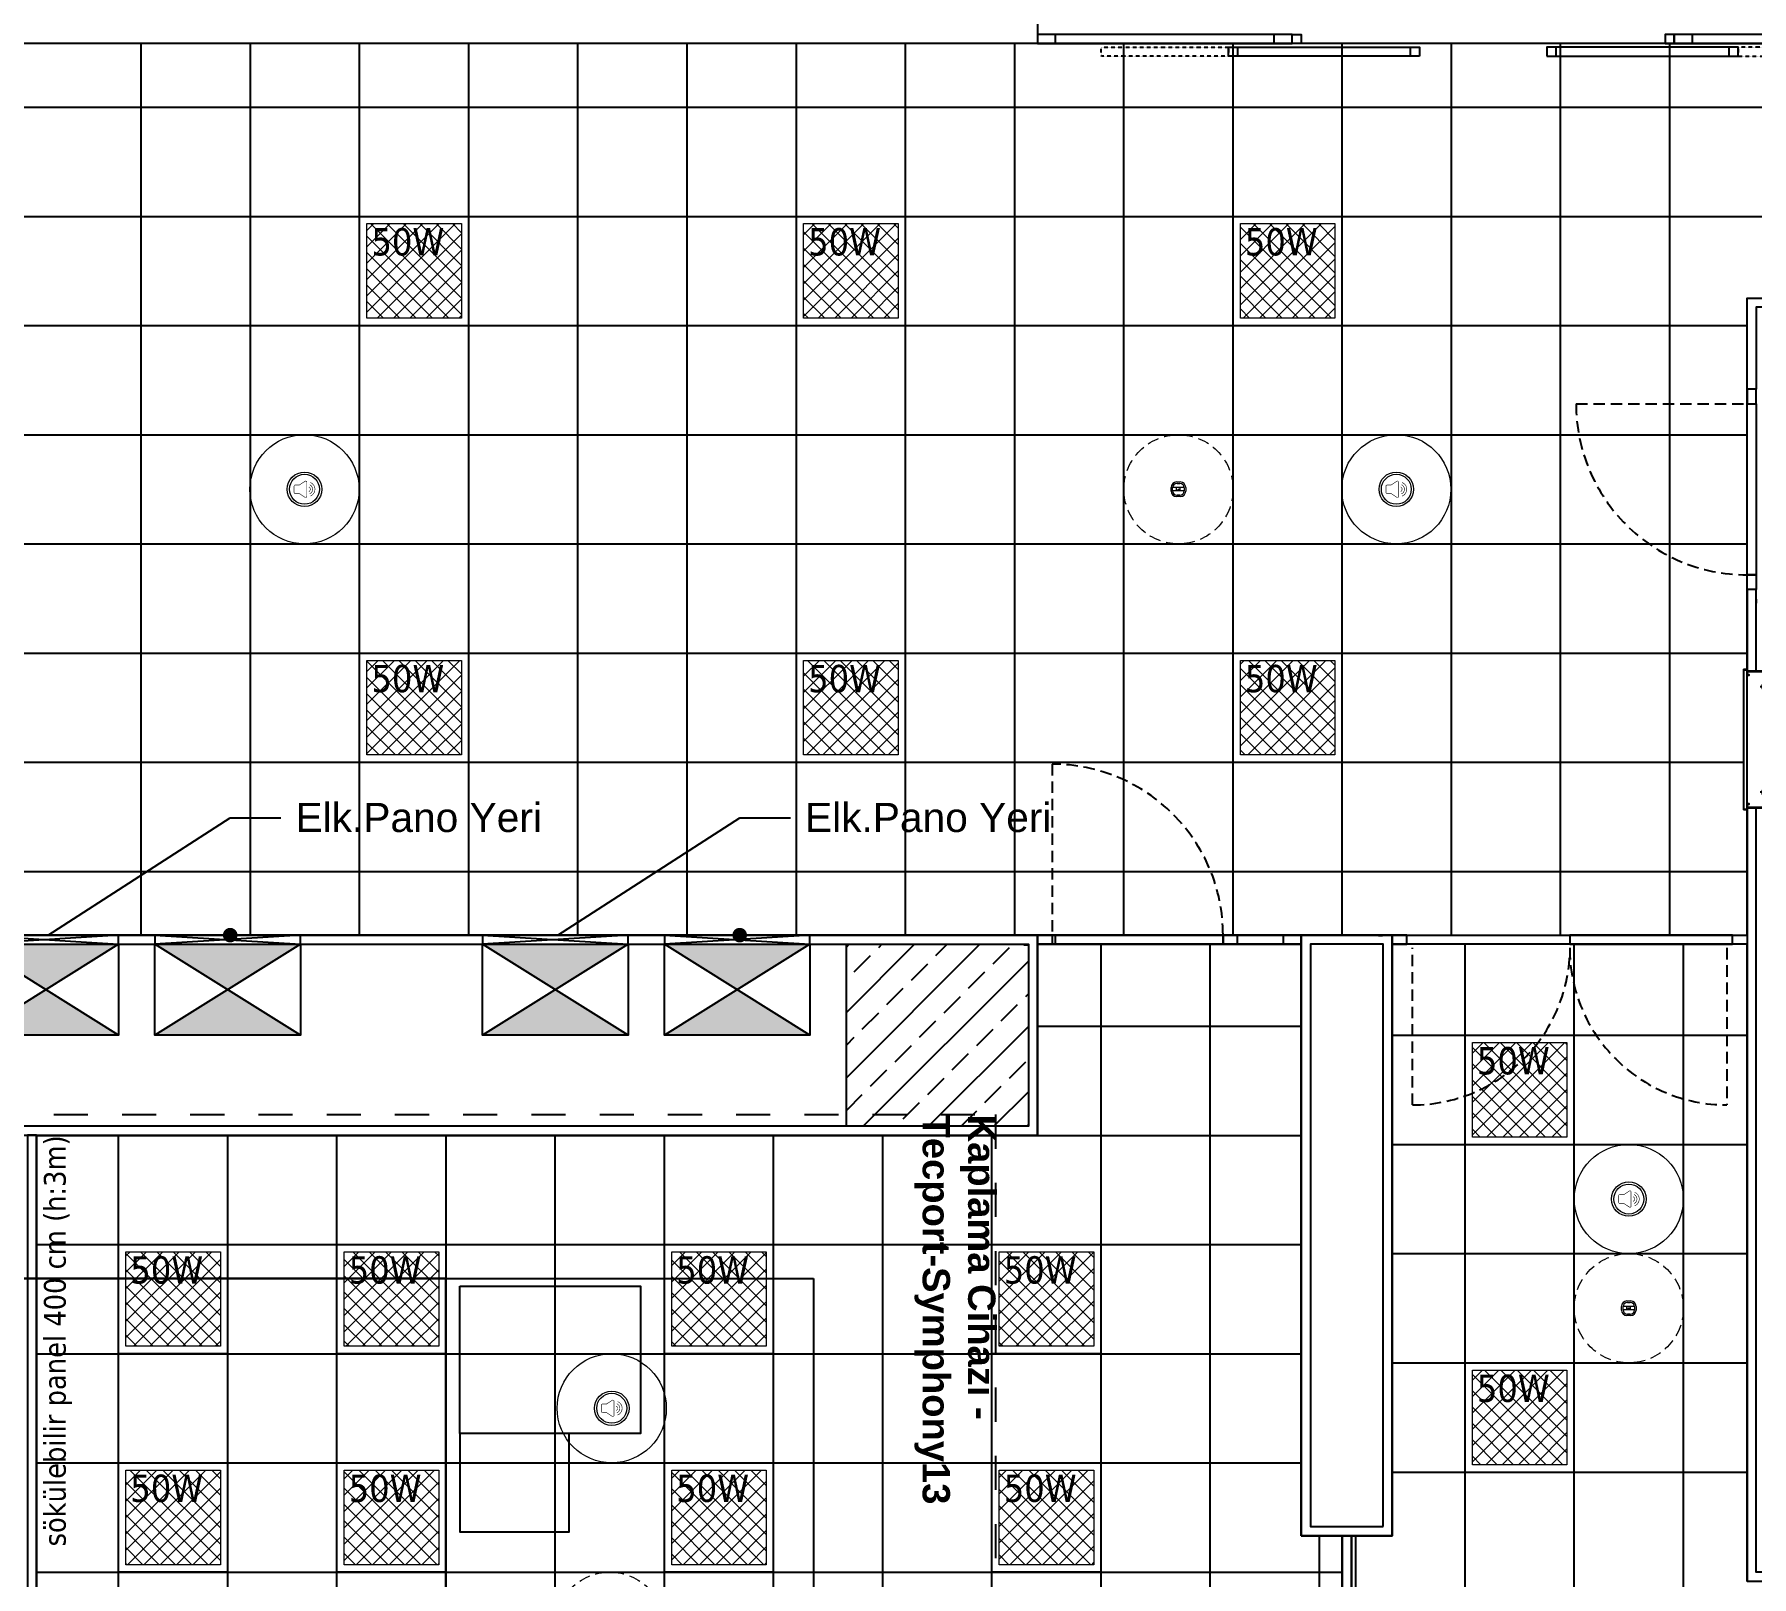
# Model space of a CAD drawing. Header units: centimetres. Extents: x 405564 to 502064, y 46284 to 60634.
# Drawn here: x 482103 to 483047, y 54185 to 55033 of the extents above; entities that cross this region are included whole.
import ezdxf
from ezdxf import colors
from ezdxf.entities.mleader import LeaderData, LeaderLine
from ezdxf.enums import TextEntityAlignment as Align
from ezdxf.math import Vec2, Vec3

# ---------------------------------------------------------------- set-up
doc = ezdxf.new("R2010")
doc.units = ezdxf.units.CM
for name, pattern in [('3+1_3b$0$DASHED', [0.25, 0.125, -0.125]), ('DOT', [0.25, 0, -0.25]), ('HIDDEN', [9.525, 6.35, -3.175])]:
    doc.linetypes.add(name, pattern=pattern)
doc.layers.get('0').update_dxf_attribs({"color": 8, "lineweight": 9})
for name, color, linetype in [('---___EB_draft03_cihazlar', 8, 'Continuous'), ('0-KRCN-ASMATAVAN-130426', 8, 'Continuous'), ('AS_DUV_TEMIZ ODA PANELI', 8, 'Continuous'), ('AS_KAPI_CAM', 8, 'Continuous'), ('AS_KAPI_POZ', 8, 'Continuous'), ('AS_TA_BETONARME', 5, 'Continuous'), ('AS_TA_TARAMA', 8, 'Continuous'), ('AS_TEFR_ELK PANO', 8, 'Continuous'), ('AS_TEFR_MEK_YANGIN DOLAP TIP1 STANDART', 8, 'Continuous'), ('AS_YAZI', 8, 'Continuous'), ('AS_YAZI_ELEKTRIK', 8, 'Continuous')]:
    doc.layers.add(name, color=color, linetype=linetype)
doc.layers.add('0-KRCN-AYDINLATMA-130426', color=8, linetype='Continuous', lineweight=9)
doc.layers.add('0-KRCN-MİMARİ-220526', color=8, linetype='Continuous', lineweight=9)
doc.styles.add('Kalin02', font='arialbd.ttf')
doc.styles.add('MtXpl_Tahoma', font='tahoma.ttf')
doc.styles.add('OLC-50', font='romans.shx', dxfattribs={"width": 0.5, "height": 0.15})
doc.styles.add('OLCU', font='romanstw.shx', dxfattribs={"width": 0.6})
doc.styles.get("Standard").update_dxf_attribs({"font": 'timesi.ttf'})
doc.styles.add('TAHOMA', font='tahoma.ttf')

# ---------------------------------------------------------------- blocks, each defined once
blk = doc.blocks.new('50W 60x60 cm  SIVA ALTI LED ARMATÜR')
at = {"layer": '0-KRCN-AYDINLATMA-130426'}
h = blk.add_hatch(dxfattribs=at)
h.set_pattern_fill('ANSI37', color=256, scale=0.2)
h.paths.add_polyline_path([(-2.6, 2.594), (2.6, 2.594), (2.6, -2.606), (-2.6, -2.606)])
for points in [[(-3, 2.994), (3, 2.994), (3, -3.007), (-3, -3.007)], [(-2.6, 2.594), (2.6, 2.594), (2.6, -2.606), (-2.6, -2.606)]]:
    blk.add_lwpolyline(points, close=True, dxfattribs=at)
at = {"layer": '0-KRCN-AYDINLATMA-130426', "insert": (-2.35, 2.344), "char_height": 1.5, "attachment_point": 1, "style": 'TAHOMA'}
blk.add_mtext_dynamic_manual_height_columns('{\\fTahoma|b0|i0|c162|p34;50W}', width=1.5, gutter_width=1.25, heights=[0], dxfattribs=at)
blk = doc.blocks.new('ABB 6131-21-24-500')
at = {"layer": '0-KRCN-AYDINLATMA-130426'}
for p, q in [((-4.01, -1), (-4.01, 1)), ((3.2, 0.99), (-3.19, 0.99)), ((-3.19, -0.84), (-3.19, 0.76)), ((-1.01, 4), (0.99, 4)), ((-1.01, -0.92), (-1.01, 0.99)), ((-0.8, 3.16), (0.8, 3.16)), ((0.97, -0.92), (0.97, 0.99)), ((3.2, 0.76), (3.2, -0.84)), ((3.99, 1), (3.99, -1)), ((3.2, -0.92), (-3.19, -0.92)), ((0.99, -4), (-1.01, -4)), ((0.8, -3.23), (-0.8, -3.23))]:
    blk.add_line(p, q, dxfattribs=at)
at = {"layer": '0-KRCN-AYDINLATMA-130426', "linetype": 'HIDDEN'}
blk.add_circle((0, 0), 30, dxfattribs=at)
at = {"layer": '0-KRCN-AYDINLATMA-130426'}
for centre, radius in [((-0.53, 0), 0.0887), ((0, 0), 0.16), ((0.52, 0), 0.0887)]:
    blk.add_circle(centre, radius, dxfattribs=at)
for centre, radius, start, end in [((-1.01, 1), 3, 90, 180), ((-0.8, 0.76), 2.4, 90, 180), ((0.8, 0.76), 2.4, 0, 90), ((0.99, 1), 3, 0, 90), ((-1.01, -1), 3, 180, 270), ((-0.8, -0.84), 2.4, 180, 270), ((0.8, -0.84), 2.4, 270, 0), ((0.99, -1), 3, 270, 0)]:
    blk.add_arc(centre, radius, start, end, dxfattribs=at)
blk = doc.blocks.new('ABB 6131-31-24-500')
at = {"layer": '0-KRCN-AYDINLATMA-130426'}
for p, q in [((-4.01, -0.97), (-4.01, 1.04)), ((3.23, 1.03), (-3.19, 1.03)), ((-3.19, -0.8), (-3.19, 0.8)), ((-1, 4.05), (1, 4.05)), ((-1, -0.89), (-1, 1.03)), ((-0.78, 3.21), (0.82, 3.21)), ((0.99, -0.89), (0.99, 1.03)), ((3.23, 0.8), (3.23, -0.8)), ((4.01, 1.04), (4.01, -0.97)), ((3.23, -0.89), (-3.19, -0.89)), ((1, -3.98), (-1, -3.98)), ((0.82, -3.21), (-0.78, -3.21))]:
    blk.add_line(p, q, dxfattribs=at)
at = {"layer": '0-KRCN-AYDINLATMA-130426', "linetype": 'HIDDEN'}
blk.add_circle((0.01, 0.03), 30, dxfattribs=at)
at = {"layer": '0-KRCN-AYDINLATMA-130426'}
for centre, radius in [((-0.52, 0.03), 0.089), ((0.01, 0.03), 0.16), ((0.53, 0.03), 0.089)]:
    blk.add_circle(centre, radius, dxfattribs=at)
for centre, radius, start, end in [((-1, 1.04), 3.01, 90, 180), ((-0.78, 0.8), 2.41, 90, 180), ((0.82, 0.8), 2.41, 0, 90), ((1, 1.04), 3.01, 0, 90), ((-1, -0.97), 3.01, 180, 270), ((-0.78, -0.8), 2.41, 180, 270), ((0.82, -0.8), 2.41, 270, 0), ((1, -0.97), 3.01, 270, 0)]:
    blk.add_arc(centre, radius, start, end, dxfattribs=at)
blk = doc.blocks.new('ASMA TAVA TİPİ HOPARLÖR')
at = {"layer": '0-KRCN-AYDINLATMA-130426', "const_width": 0.317}
blk.add_lwpolyline([(0.27, -4.41, 0.598176), (1.25, -3.88), (1.25, 3.88, 0.598176), (0.27, 4.41), (-2.7, 2.45, -0.147433), (-3.05, 2.34), (-5.09, 2.34, 0.414214), (-5.72, 1.71), (-5.72, -1.71, 0.414214), (-5.09, -2.34), (-3.05, -2.34, -0.147433), (-2.7, -2.45)], format="xyb", close=True, dxfattribs=at)
for points in [[(2.41, 1.29, -0.601398), (2.41, -1.29)], [(2.8, 2.51, -0.658812), (2.8, -2.51)], [(3.19, 3.72, -0.680488), (3.19, -3.72)]]:
    blk.add_lwpolyline(points, format="xyb", dxfattribs=at)
at = {"layer": '0-KRCN-AYDINLATMA-130426'}
blk.add_circle((0, 0), 30, dxfattribs=at)
at = {"layer": '0-KRCN-AYDINLATMA-130426', "ltscale": 0.1}
for radius in [9.5, 8.23]:
    blk.add_circle((0, 0), radius, dxfattribs=at)
blk = doc.blocks.new('G$C546873DE')
at = {"layer": '0-KRCN-AYDINLATMA-130426', "xscale": 10, "yscale": 10, "zscale": 10}
for p in [(11748.18, 7768.62), (11988.18, 7768.62), (12228.18, 7768.62), (11748.18, 7528.62), (11988.18, 7528.62), (12228.18, 7528.62), (12355.68, 7318.6), (11615.68, 7203.67), (11735.68, 7203.67), (11915.68, 7203.67), (12095.68, 7203.67), (12355.68, 7138.6), (11615.68, 7083.67), (11735.68, 7083.67), (11915.68, 7083.67), (12095.68, 7083.67)]:
    blk.add_blockref('50W 60x60 cm  SIVA ALTI LED ARMATÜR', p, dxfattribs=at)
at = {"layer": '0-KRCN-AYDINLATMA-130426'}
for name, p in [('ASMA TAVA TİPİ HOPARLÖR', (11687.9, 7648.55)), ('ABB 6131-31-24-500', (12168.17, 7648.51)), ('ASMA TAVA TİPİ HOPARLÖR', (12287.9, 7648.55)), ('ASMA TAVA TİPİ HOPARLÖR', (12415.68, 7258.55)), ('ABB 6131-21-24-500', (12415.68, 7198.55)), ('ASMA TAVA TİPİ HOPARLÖR', (11856.73, 7143.55)), ('ABB 6131-31-24-500', (11855.67, 7023.51))]:
    blk.add_blockref(name, p, dxfattribs=at)
blk = doc.blocks.new('OPK-temizoda-panel-00')
at = {"layer": 'AS_DUV_TEMIZ ODA PANELI'}
for points in [[(5645, -1645), (6955, -1645), (6955, -1755), (5645, -1755)], [(7490, -1880), (7490, -1900), (7350, -1900), (7350, -1945), (7345, -1945), (7345, -1895), (7485, -1895), (7485, -1880)], [(7145, -2880), (7145, -4600), (7550, -4600), (7550, -4680), (8010, -4680), (8010, -2595), (7350, -2595), (7350, -2055), (7345, -2055), (7345, -2600), (8005, -2600), (8005, -4675), (7555, -4675), (7555, -4595), (7150, -4595), (7150, -2875), (7100, -2875), (7100, -4720), (7105, -4720), (7105, -2880)], [(6955, -2245), (6055, -2245), (6055, -2250), (6950, -2250), (6950, -2350), (6055, -2350), (6055, -2355), (6955, -2355)], [(7100, -2575), (7150, -2575), (7150, -2245), (7100, -2245), (7100, -2250)], [(7145, -2570), (7145, -2250), (7105, -2250), (7105, -2570)], [(6405, -2355), (6400, -2355), (6400, -2755), (6405, -2755)], [(7122.5, -2875), (7127.5, -2875), (7127.5, -2575), (7122.5, -2575)]]:
    blk.add_lwpolyline(points, close=True, dxfattribs=at)
blk = doc.blocks.new('KaplamaCihazıTecport-Symphony13')
at = {"layer": '---___EB_draft03_cihazlar'}
for p, q in [((265224.81, -42179.93), (265224.81, -42002.93)), ((265229.81, -42179.93), (265229.81, -42002.93)), ((265281.68, -42582.93), (265281.68, -42422.93))]:
    blk.add_line(p, q, dxfattribs=at)
at = {"layer": '---___EB_draft03_cihazlar', "color": 1, "linetype": '3+1_3b$0$DASHED', "ltscale": 150}
blk.add_lwpolyline([(265698.68, -42807.93), (264918.68, -42807.93), (264918.68, -41877.93), (265698.68, -41877.93), (265698.68, -42807.93)], dxfattribs=at)
at = {"layer": '---___EB_draft03_cihazlar', "color": 1}
blk.add_lwpolyline([(265008.68, -41977.93), (265608.68, -41977.93), (265608.68, -42557.93), (265008.68, -42557.93), (265008.68, -41977.93)], dxfattribs=at)
at = {"layer": '---___EB_draft03_cihazlar'}
for points in [[(265543.68, -41985.93), (265483.68, -41985.93), (265483.68, -42045.93), (265543.68, -42045.93)], [(265608.68, -41985.93), (265548.68, -41985.93), (265548.68, -42045.93), (265608.68, -42045.93)], [(265012.93, -42172.33), (265012.93, -42072.93), (265093.92, -42072.93), (265093.92, -42172.33)], [(265431.68, -42172.33), (265431.68, -42072.93), (265350.69, -42072.93), (265350.69, -42172.33)], [(265093.92, -42172.33), (265147.92, -42172.33), (265147.92, -42112.2), (265093.92, -42112.2)], [(265350.69, -42172.33), (265296.69, -42172.33), (265296.69, -42112.2), (265350.69, -42112.2)], [(265441.68, -42422.93), (265538.68, -42422.93), (265538.68, -42172.93), (265441.68, -42172.93)], [(265441.68, -42422.93), (265441.68, -42179.93), (265008.68, -42179.93), (265008.68, -42422.93)]]:
    blk.add_lwpolyline(points, close=True, dxfattribs=at)
for points in [[(265441.68, -42172.93), (265441.68, -42102.93)], [(265538.68, -42196.25), (265608.68, -42196.25)], [(265538.68, -42336.25), (265608.68, -42336.25)]]:
    blk.add_lwpolyline(points, dxfattribs=at)
at = {"layer": '---___EB_draft03_cihazlar', "color": 1, "const_width": 5}
blk.add_lwpolyline([(265608.68, -42557.93), (265008.68, -42557.93)], dxfattribs=at)
at = {"layer": '---___EB_draft03_cihazlar'}
for centre, radius, start, end in [((265441.68, -42172.93), 70, 0, 90), ((265538.68, -42196.25), 70, 270, 0), ((265538.68, -42336.25), 70, 0, 90), ((265304.75, -42502.93), 83.26, 106.08364, 253.91636), ((265361.68, -42399.86), 83.26, 196.08364, 343.91636)]:
    blk.add_arc(centre, radius, start, end, dxfattribs=at)
at = {"layer": '---___EB_draft03_cihazlar', "insert": (264918.68, -41877.93), "char_height": 15, "attachment_point": 1, "style": 'Kalin02'}
blk.add_mtext_dynamic_manual_height_columns('Kaplama Cihazı - \\PTecport-Symphony13', width=975.7446, gutter_width=750, heights=[152.43], dxfattribs=at)
blk = doc.blocks.new('A.4_cihazlar')
at = {"layer": '---___EB_draft03_cihazlar', "rotation": 270}
blk.add_blockref('KaplamaCihazıTecport-Symphony13', (41909.85, 264875.08), dxfattribs=at)
blk = doc.blocks.new('AT')
at = {"true_color": 0x848484, "transparency": 33554559}
h = blk.add_hatch(color=252, dxfattribs=at)
h.paths.add_polyline_path([(39.74, 0.09), (-0.26, 25.09), (-40.26, 0.09)])
h.paths.add_polyline_path([(-40.26, 50.09), (-0.26, 25.09), (39.74, 50.09)])
for p, q in [((-40.26, 55.09), (39.74, 50.09)), ((39.74, 55.09), (-40.26, 50.09)), ((39.74, 50.09), (-40.26, 0.09)), ((39.74, 0.09), (-40.26, 50.09))]:
    blk.add_line(p, q)
blk.add_lwpolyline([(-40.26, 50.09), (39.74, 50.09), (39.74, 55.09), (-40.26, 55.09)], close=True)
blk.add_lwpolyline([(39.74, 50.09), (39.74, 0.09), (-40.26, 0.09), (-40.26, 50.09), (39.74, 50.09)])
blk = doc.blocks.new('_Dot')
at = {"color": 0, "linetype": 'ByBlock', "lineweight": -2}
blk.add_line((-0.5, 0), (-1, 0), dxfattribs=at)
at = {"color": 0, "linetype": 'ByBlock', "const_width": 0.5}
blk.add_lwpolyline([(-0.25, 0, 1), (0.25, 0, 1)], format="xyb", close=True, dxfattribs=at)
blk = doc.blocks.new('YANGIN DOLAP TIP1 75X100X20 PLAN')
blk.add_wipeout([(0, -22), (38.28, -22), (38.36, -21.98), (38.44, -21.94), (38.48, -21.86), (38.5, -21.78), (38.5, -20.22), (38.48, -20.14), (38.44, -20.06), (38.36, -20.02), (38.28, -20), (37.5, -20), (37.5, 0), (0, 0), (-37.5, 0), (-37.5, -20), (-38.28, -20), (-38.36, -20.02), (-38.44, -20.06), (-38.48, -20.14), (-38.5, -20.22), (-38.5, -21.78), (-38.48, -21.86), (-38.44, -21.94), (-38.36, -21.98), (-38.28, -22)])
for p, q in [((-24.75, -8.5), (-33.25, -8.5)), ((-29, -4.25), (-29, -12.75)), ((24.75, -8.5), (33.25, -8.5)), ((29, -4.25), (29, -12.75)), ((37.5, -20), (-37.5, -20))]:
    blk.add_line(p, q)
blk.add_lwpolyline([(37.5, 0), (-37.5, 0), (-37.5, -20), (-35.38, -20), (-35.38, -18.8), (-35.5, -18.8), (-35.5, -19.88), (-37.38, -19.88), (-37.38, -0.12), (37.38, -0.12), (37.38, -19.88), (35.5, -19.88), (35.5, -18.8), (35.38, -18.8), (35.38, -20), (37.5, -20)], close=True)
blk.add_lwpolyline([(-37.5, -20), (-38.28, -20, 0.414214), (-38.5, -20.22), (-38.5, -21.78, 0.414214), (-38.28, -22), (38.28, -22, 0.414214), (38.5, -21.78), (38.5, -20.22, 0.414214), (38.28, -20), (37.5, -20), (37.5, -20.12), (38.28, -20.12, -0.414214), (38.38, -20.22), (38.38, -21.78, -0.414214), (38.28, -21.88), (-38.28, -21.88, -0.414214), (-38.38, -21.78), (-38.38, -20.22, -0.414214), (-38.28, -20.12), (-37.5, -20.12)], format="xyb", close=True)
for centre, radius in [((-29, -8.5), 3.15), ((-29, -8.5), 1.85), ((29, -8.5), 3.15), ((29, -8.5), 1.85)]:
    blk.add_circle(centre, radius)
blk = doc.blocks.new('*U606')
at = {"color": 0}
for p, q in [((130, 0), (10, 0)), ((480, 0), (360, 0)), ((10, -5), (130, -5)), ((360, -5), (480, -5))]:
    blk.add_line(p, q, dxfattribs=at)
for points in [[(0, 0), (0, -5), (10, -5), (10, 0)], [(130, 0), (130, -5), (140, -5), (140, 0)], [(350, 0), (350, -5), (360, -5), (360, 0)], [(480, 0), (480, -5), (490, -5), (490, 0)]]:
    blk.add_lwpolyline(points, close=True, dxfattribs=at)
at = {"style": 'OLCU', "width": 0.45, "flags": 1}
for tag, p in [('C-ICI-CNO', (15, -80)), ('C-DIVISYON1', (15, -105)), ('C-BOSLUK', (15, -130)), ('C-DIVISYON2', (15, -155))]:
    blk.add_attdef(tag, text='', height=20, dxfattribs=at).set_placement(p, align=Align.MIDDLE_LEFT)
at = {"color": 0, "style": 'OLCU', "width": 0.5, "flags": 1}
for tag, p in [('C-REZ1', (15, -215)), ('C-REZ2', (15, -240))]:
    blk.add_attdef(tag, text='', height=17.5, dxfattribs=at).set_placement(p, align=Align.MIDDLE_LEFT)
at = {"layer": 'AS_KAPI_POZ', "style": 'OLC-50', "width": 0.5}
blk.add_attdef('C-NO', text='', height=8, rotation=90, dxfattribs=at).set_placement((10, 5), align=Align.TOP_LEFT)
at = {"layer": 'AS_KAPI_POZ', "style": 'OLCU', "width": 0.45}
for tag, p in [('POZ+GEN-C', (50, 15)), ('YUK-C', (50, -20))]:
    blk.add_attdef(tag, text='', height=20, dxfattribs=at).set_placement(p, align=Align.MIDDLE_CENTER)
blk = doc.blocks.new('*U626')
for p, q in [((-30, -17), (65, -17)), ((240, -17), (145, -17)), ((65, -22), (-30, -22)), ((145, -22), (240, -22))]:
    blk.add_line(p, q)
at = {"linetype": 'DOT'}
for points in [[(-35, -22), (-105, -22), (-105, -17), (-35, -17)], [(245, -22), (315, -22), (315, -17), (245, -17)]]:
    blk.add_lwpolyline(points, close=True, dxfattribs=at)
for points in [[(-30, -22), (-35, -22), (-35, -17), (-30, -17)], [(5, -15), (0, -15), (0, -10), (5, -10)], [(70, -22), (65, -22), (65, -17), (70, -17)], [(140, -22), (145, -22), (145, -17), (140, -17)], [(205, -15), (210, -15), (210, -10), (205, -10)], [(240, -22), (245, -22), (245, -17), (240, -17)]]:
    blk.add_lwpolyline(points, close=True)
at = {"color": 3, "style": 'OLCU', "width": 0.5, "flags": 1}
for tag, p in [('K-DIVISYON', (-80, -85)), ('K-PBAR', (105, -85)), ('K-KAPITIP', (-80, -335))]:
    blk.add_attdef(tag, p, '', height=17.5, dxfattribs=at)
at = {"color": 5, "true_color": 0x0505ff, "style": 'OLCU', "width": 0.5, "flags": 1}
for tag, p in [('K-NEREDEN-NO', (-80, -110)), ('K-NEREYE-NO', (-80, -185)), ('K-DUVARTIP', (-80, -285)), ('K-ACILISYON', (-80, -310))]:
    blk.add_attdef(tag, p, '', height=17.5, dxfattribs=at)
at = {"color": 1, "true_color": 0xfa0000, "style": 'OLCU', "width": 0.5, "flags": 1}
for tag, p in [('K-IZLENEBILIRLIK', (105, -110)), ('K-TEKMELIK', (105, -135)), ('K-KONTROLTIPNEREDEN', (-80, -160)), ('K-BAND', (105, -160)), ('K-MENFEZ', (105, -210)), ('K-KONTROLTIPNEREYE', (-80, -235)), ('K-PENCERE', (105, -235)), ('K-KILITTIP', (-80, -260)), ('K-NOT-AS-MIMARI1', (105, -285)), ('K-NOT-ELEKTRIK', (105, -335)), ('K-NOT-YANGIN', (105, -360)), ('K-ACMAKAPAMASISTEMI', (-80, -385)), ('K-NOT-ISLETME', (105, -385)), ('K-YANGIN', (-80, -435))]:
    blk.add_attdef(tag, p, '', height=17.5, dxfattribs=at)
at = {"color": 220, "true_color": 0xf113d4, "style": 'OLCU', "width": 0.5, "flags": 1}
for tag, p in [('K-NEREDEN-AD', (-80, -135)), ('K-NEREYE-AD', (-80, -210))]:
    blk.add_attdef(tag, p, '', height=17.5, dxfattribs=at)
at = {"color": 0, "style": 'OLCU', "width": 0.5, "flags": 1}
for tag, p in [('K-TAMACILIRLIK', (105, -185)), ('K-NOT-AS-MIMARI2', (105, -310)), ('K-KASATIP', (-80, -360)), ('K-KURSUN', (-80, -410))]:
    blk.add_attdef(tag, p, '', height=17.5, dxfattribs=at)
at = {"color": 252, "style": 'OLCU', "width": 0.5, "flags": 1}
for tag, p in [('K-REZ1', (105, -435)), ('K-REZ2', (105, -460)), ('K-REZ3', (105, -485)), ('K-REZ4', (105, -510)), ('K-REZ5', (105, -535))]:
    blk.add_attdef(tag, p, '', height=17.5, dxfattribs=at)
at = {"layer": 'AS_KAPI_POZ', "style": 'OLCU', "width": 0.45}
for tag, p in [('YUK', (105, 23)), ('POZ+GEN', (105, -17))]:
    blk.add_attdef(tag, text='', height=20, dxfattribs=at).set_placement(p, align=Align.MIDDLE_CENTER)
at = {"layer": 'AS_KAPI_POZ', "color": 251, "style": 'OLCU', "width": 0.45, "flags": 1}
blk.add_attdef('K-DUVAR(CM)', text='', height=6, dxfattribs=at).set_placement((-5, -7.5), align=Align.MIDDLE_RIGHT)
at = {"layer": 'AS_KAPI_POZ', "style": 'OLCU', "width": 0.5}
blk.add_attdef('K-NO', text='', height=8, rotation=90, dxfattribs=at).set_placement((0, -26), align=Align.TOP_LEFT)
blk = doc.blocks.new('*U638')
at = {"color": 0, "linetype": 'HIDDEN', "lineweight": -2}
for p, q in [((11.14, -98.32), (11.14, -11.96)), ((183.86, -11.96), (183.86, -98.32))]:
    blk.add_line(p, q, dxfattribs=at)
at = {"color": 0, "lineweight": -2}
for points in [[(0, -10), (8, -10), (8, -5), (0, -5), (0, -10)], [(8, -10), (8, -5), (97.5, -5), (97.5, -10)], [(187, -10), (187, -5), (97.5, -5), (97.5, -10)], [(195, -10), (187, -10), (187, -5), (195, -5), (195, -10)]]:
    blk.add_lwpolyline(points, close=True, dxfattribs=at)
at = {"color": 0, "linetype": 'HIDDEN', "lineweight": -2}
for centre, radius, start, end in [((11.07, -11.78), 86.54, 270.04859, 357.11088), ((183.86, -11.96), 86.36, 180, 270)]:
    blk.add_arc(centre, radius, start, end, dxfattribs=at)
at = {"color": 3, "style": 'OLCU', "width": 0.5, "flags": 1}
for tag, p in [('K-DIVISYON', (-80, -85)), ('K-PBAR', (105, -85)), ('K-KAPITIP', (-80, -335))]:
    blk.add_attdef(tag, p, '', height=17.5, dxfattribs=at)
at = {"color": 5, "true_color": 0x0505ff, "style": 'OLCU', "width": 0.5, "flags": 1}
for tag, p in [('K-NEREDEN-NO', (-80, -110)), ('K-NEREYE-NO', (-80, -185)), ('K-DUVARTIP', (-80, -285)), ('K-ACILISYON', (-80, -310))]:
    blk.add_attdef(tag, p, '', height=17.5, dxfattribs=at)
at = {"color": 1, "true_color": 0xfa0000, "style": 'OLCU', "width": 0.5, "flags": 1}
for tag, p in [('K-IZLENEBILIRLIK', (105, -110)), ('K-TEKMELIK', (105, -135)), ('K-KONTROLTIPNEREDEN', (-80, -160)), ('K-BAND', (105, -160)), ('K-MENFEZ', (105, -210)), ('K-KONTROLTIPNEREYE', (-80, -235)), ('K-PENCERE', (105, -235)), ('K-KILITTIP', (-80, -260)), ('K-NOT-AS-MIMARI2', (105, -285)), ('K-NOT-ELEKTRIK', (105, -335)), ('K-NOT-YANGIN', (105, -360)), ('K-ACMAKAPAMASISTEMI', (-80, -385)), ('K-NOT-ISLETME', (105, -385)), ('K-YANGIN', (-80, -435))]:
    blk.add_attdef(tag, p, '', height=17.5, dxfattribs=at)
at = {"color": 220, "true_color": 0xf113d4, "style": 'OLCU', "width": 0.5, "flags": 1}
for tag, p in [('K-NEREDEN-AD', (-80, -135)), ('K-NEREYE-AD', (-80, -210))]:
    blk.add_attdef(tag, p, '', height=17.5, dxfattribs=at)
at = {"color": 0, "style": 'OLCU', "width": 0.5, "flags": 1}
for tag, p in [('K-TAMACILIRLIK', (105, -185)), ('K-NOT-AS-MIMARI1', (105, -310)), ('K-KASATIP', (-80, -360)), ('K-KURSUN', (-80, -410))]:
    blk.add_attdef(tag, p, '', height=17.5, dxfattribs=at)
at = {"color": 252, "style": 'OLCU', "width": 0.5, "flags": 1}
for tag, p in [('K-REZ1', (105, -435)), ('K-REZ2', (105, -460)), ('K-REZ3', (105, -485)), ('K-REZ4', (105, -510)), ('K-REZ5', (105, -535))]:
    blk.add_attdef(tag, p, '', height=17.5, dxfattribs=at)
at = {"layer": 'AS_KAPI_POZ', "style": 'OLCU', "width": 0.45}
for tag, p in [('YUK', (156.5, 31.5)), ('POZ+GEN', (156.5, -8.5))]:
    blk.add_attdef(tag, text='', height=20, dxfattribs=at).set_placement(p, align=Align.MIDDLE_CENTER)
at = {"layer": 'AS_KAPI_POZ', "style": 'OLCU', "width": 0.5}
blk.add_attdef('K-NO', text='', height=8, rotation=90, dxfattribs=at).set_placement((11, -15), align=Align.TOP_LEFT)
at = {"layer": 'AS_KAPI_POZ', "color": 251, "style": 'OLCU', "width": 0.45}
blk.add_attdef('K-DUVAR(CM)', text='', height=6, dxfattribs=at).set_placement((-5, -5), align=Align.MIDDLE_RIGHT)
blk = doc.blocks.new('*U664')
at = {"color": 0, "linetype": 'HIDDEN', "lineweight": -2}
blk.add_line((8, 94), (8, 0), dxfattribs=at)
at = {"color": 0, "lineweight": -2}
for points in [[(0, 0), (8, 0), (8, -5), (0, -5), (0, 0)], [(8, 0), (8, -5), (102, -5), (102, 0)], [(110, 0), (102, 0), (102, -5), (110, -5), (110, 0)]]:
    blk.add_lwpolyline(points, close=True, dxfattribs=at)
at = {"color": 0, "linetype": 'HIDDEN', "lineweight": -2}
blk.add_arc((8, 0), 94, 360, 90, dxfattribs=at)
at = {"color": 3, "style": 'OLCU', "width": 0.5, "flags": 1}
for tag, p in [('K-DIVISYON', (-80, -85)), ('K-PBAR', (105, -85)), ('K-KAPITIP', (-80, -335))]:
    blk.add_attdef(tag, p, '', height=17.5, dxfattribs=at)
at = {"color": 5, "true_color": 0x0505ff, "style": 'OLCU', "width": 0.5, "flags": 1}
for tag, p in [('K-NEREDEN-NO', (-80, -110)), ('K-NEREYE-NO', (-80, -185)), ('K-DUVARTIP', (-80, -285)), ('K-ACILISYON', (-80, -310))]:
    blk.add_attdef(tag, p, '', height=17.5, dxfattribs=at)
at = {"color": 1, "true_color": 0xfa0000, "style": 'OLCU', "width": 0.5, "flags": 1}
for tag, p in [('K-IZLENEBILIRLIK', (105, -110)), ('K-TEKMELIK', (105, -135)), ('K-KONTROLTIPNEREDEN', (-80, -160)), ('K-BAND', (105, -160)), ('K-MENFEZ', (105, -210)), ('K-KONTROLTIPNEREYE', (-80, -235)), ('K-PENCERE', (105, -235)), ('K-KILITTIP', (-80, -260)), ('K-NOT-AS-MIMARI1', (105, -285)), ('K-NOT-ELEKTRIK', (105, -335)), ('K-NOT-YANGIN', (105, -360)), ('K-ACMAKAPAMASISTEMI', (-80, -385)), ('K-NOT-ISLETME', (105, -385)), ('K-YANGIN', (-80, -435))]:
    blk.add_attdef(tag, p, '', height=17.5, dxfattribs=at)
at = {"color": 220, "true_color": 0xf113d4, "style": 'OLCU', "width": 0.5, "flags": 1}
for tag, p in [('K-NEREDEN-AD', (-80, -135)), ('K-NEREYE-AD', (-80, -210))]:
    blk.add_attdef(tag, p, '', height=17.5, dxfattribs=at)
at = {"color": 0, "style": 'OLCU', "width": 0.5, "flags": 1}
for tag, p in [('K-TAMACILIRLIK', (105, -185)), ('K-NOT-AS-MIMARI2', (105, -310)), ('K-KASATIP', (-80, -360)), ('K-KURSUN', (-80, -410))]:
    blk.add_attdef(tag, p, '', height=17.5, dxfattribs=at)
at = {"color": 252, "style": 'OLCU', "width": 0.5, "flags": 1}
for tag, p in [('K-REZ1', (105, -435)), ('K-REZ2', (105, -460)), ('K-REZ3', (105, -485)), ('K-REZ4', (105, -510)), ('K-REZ5', (105, -535))]:
    blk.add_attdef(tag, p, '', height=17.5, dxfattribs=at)
at = {"layer": 'AS_KAPI_POZ', "style": 'OLCU', "width": 0.45}
for tag, p in [('POZ+GEN', (50, 81.08)), ('YUK', (50, 41.08))]:
    blk.add_attdef(tag, text='', height=20, dxfattribs=at).set_placement(p, align=Align.MIDDLE_CENTER)
at = {"layer": 'AS_KAPI_POZ', "style": 'OLCU', "width": 0.5}
blk.add_attdef('K-NO', text='', height=8, rotation=90, dxfattribs=at).set_placement((11, 67.58), align=Align.TOP_LEFT)
at = {"layer": 'AS_KAPI_POZ', "color": 251, "style": 'OLCU', "width": 0.45}
blk.add_attdef('K-DUVAR(CM)', text='', height=6, dxfattribs=at).set_placement((-5, -5), align=Align.MIDDLE_RIGHT)
blk = doc.blocks.new('*U666')
at = {"color": 0, "linetype": 'HIDDEN', "lineweight": -2}
blk.add_line((102, 94), (102, 0), dxfattribs=at)
at = {"color": 0, "lineweight": -2}
for points in [[(0, 0), (8, 0), (8, -5), (0, -5), (0, 0)], [(102, 0), (102, -5), (8, -5), (8, 0)], [(110, 0), (102, 0), (102, -5), (110, -5), (110, 0)]]:
    blk.add_lwpolyline(points, close=True, dxfattribs=at)
at = {"color": 0, "linetype": 'HIDDEN', "lineweight": -2}
blk.add_arc((102, 0), 94, 90, 180, dxfattribs=at)
at = {"color": 3, "style": 'OLCU', "width": 0.5, "flags": 1}
for tag, p in [('K-DIVISYON', (-80, -85)), ('K-PBAR', (105, -85)), ('K-KAPITIP', (-80, -335))]:
    blk.add_attdef(tag, p, '', height=17.5, dxfattribs=at)
at = {"color": 5, "true_color": 0x0505ff, "style": 'OLCU', "width": 0.5, "flags": 1}
for tag, p in [('K-NEREDEN-NO', (-80, -110)), ('K-NEREYE-NO', (-80, -185)), ('K-DUVARTIP', (-80, -285)), ('K-ACILISYON', (-80, -310))]:
    blk.add_attdef(tag, p, '', height=17.5, dxfattribs=at)
at = {"color": 1, "true_color": 0xfa0000, "style": 'OLCU', "width": 0.5, "flags": 1}
for tag, p in [('K-IZLENEBILIRLIK', (105, -110)), ('K-TEKMELIK', (105, -135)), ('K-KONTROLTIPNEREDEN', (-80, -160)), ('K-BAND', (105, -160)), ('K-MENFEZ', (105, -210)), ('K-KONTROLTIPNEREYE', (-80, -235)), ('K-PENCERE', (105, -235)), ('K-KILITTIP', (-80, -260)), ('K-NOT-AS-MIMARI1', (105, -285)), ('K-NOT-ELEKTRIK', (105, -335)), ('K-NOT-YANGIN', (105, -360)), ('K-ACMAKAPAMASISTEMI', (-80, -385)), ('K-NOT-ISLETME', (105, -385)), ('K-YANGIN', (-80, -435))]:
    blk.add_attdef(tag, p, '', height=17.5, dxfattribs=at)
at = {"color": 220, "true_color": 0xf113d4, "style": 'OLCU', "width": 0.5, "flags": 1}
for tag, p in [('K-NEREDEN-AD', (-80, -135)), ('K-NEREYE-AD', (-80, -210))]:
    blk.add_attdef(tag, p, '', height=17.5, dxfattribs=at)
at = {"color": 0, "style": 'OLCU', "width": 0.5, "flags": 1}
for tag, p in [('K-TAMACILIRLIK', (105, -185)), ('K-NOT-AS-MIMARI2', (105, -310)), ('K-KASATIP', (-80, -360)), ('K-KURSUN', (-80, -410))]:
    blk.add_attdef(tag, p, '', height=17.5, dxfattribs=at)
at = {"color": 252, "style": 'OLCU', "width": 0.5, "flags": 1}
for tag, p in [('K-REZ1', (105, -435)), ('K-REZ2', (105, -460)), ('K-REZ3', (105, -485)), ('K-REZ4', (105, -510)), ('K-REZ5', (105, -535))]:
    blk.add_attdef(tag, p, '', height=17.5, dxfattribs=at)
at = {"layer": 'AS_KAPI_POZ', "style": 'OLCU', "width": 0.45}
for tag, p in [('POZ+GEN', (60, 18.5)), ('YUK', (60, -21.5))]:
    blk.add_attdef(tag, text='', height=20, dxfattribs=at).set_placement(p, align=Align.MIDDLE_CENTER)
at = {"layer": 'AS_KAPI_POZ', "style": 'OLCU', "width": 0.5}
blk.add_attdef('K-NO', text='', height=8, rotation=90, dxfattribs=at).set_placement((83, 5), align=Align.TOP_LEFT)
at = {"layer": 'AS_KAPI_POZ', "color": 251, "style": 'OLCU', "width": 0.45}
blk.add_attdef('K-DUVAR(CM)', text='', height=6, dxfattribs=at).set_placement((-5, -5), align=Align.MIDDLE_RIGHT)
blk = doc.blocks.new('*U676')
at = {"color": 0}
for p, q in [((135, 0), (10, 0)), ((10, -5), (135, -5))]:
    blk.add_line(p, q, dxfattribs=at)
for points in [[(0, 0), (0, -5), (10, -5), (10, 0)], [(135, 0), (135, -5), (145, -5), (145, 0)]]:
    blk.add_lwpolyline(points, close=True, dxfattribs=at)
at = {"style": 'OLCU', "width": 0.45, "flags": 1}
for tag, p in [('C-ICI-CNO', (100, -80)), ('C-DIVISYON1', (100, -105)), ('C-BOSLUK', (100, -130)), ('C-DIVISYON2', (100, -155))]:
    blk.add_attdef(tag, text='', height=20, dxfattribs=at).set_placement(p, align=Align.MIDDLE_CENTER)
at = {"color": 0, "style": 'OLCU', "width": 0.5, "flags": 1}
for tag, p in [('C-REZ1', (100, -205)), ('C-REZ2', (100, -230))]:
    blk.add_attdef(tag, text='', height=17.5, dxfattribs=at).set_placement(p, align=Align.MIDDLE_CENTER)
at = {"layer": 'AS_KAPI_POZ', "style": 'OLC-50', "width": 0.5}
blk.add_attdef('C-NO', text='', height=8, rotation=90, dxfattribs=at).set_placement((10, 5), align=Align.TOP_LEFT)
at = {"layer": 'AS_KAPI_POZ', "style": 'OLCU', "width": 0.45}
for tag, p in [('POZ+GEN-C', (72.5, 15)), ('YUK-C', (72.5, -20))]:
    blk.add_attdef(tag, text='', height=20, dxfattribs=at).set_placement(p, align=Align.MIDDLE_CENTER)
blk = doc.blocks.new('ELK PANO YERLESIMI TEMIZ ODA')
at = {"layer": 'AS_TEFR_ELK PANO'}
for p in [(6460.26, -50.09), (6560.26, -50.09), (6740.26, -50.09), (6840.26, -50.09)]:
    blk.add_blockref('AT', p, dxfattribs=at)
at = {"layer": 'AS_YAZI_ELEKTRIK'}
ml = blk.add_multileader_mtext('Standard', dxfattribs=at)
ml.set_content('{\\fArial|b0|i0|c162|p34;Elk.Pano Yeri}', color=256)
ml.set_leader_properties()
ml.set_arrow_properties(name='DOT')
ml.build(insert=Vec2(0, 0))
ml.multileader.update_dxf_attribs({"arrow_head_size": 8, "scale": 4})
ctx = ml.context
ctx.base_point, ctx.scale, ctx.char_height, ctx.arrow_head_size, ctx.landing_gap_size, ctx.plane_origin = Vec3(6589.28, 69.54), 4, 16, 8, 8, Vec3(6423.9, 725.2)
notes = []
notes.append((ctx, [(0, (1, 1, 0), (6561.38, 69.54), (1, 0), 27.9, [(1, [(6561.38, 5), (6461.38, 5)], 0, [])])]))
ctx.mtext.insert, ctx.mtext.width, ctx.mtext.flow_direction = Vec3(6597.28, 77.67), 143.0802, 5
ml = blk.add_multileader_mtext('Standard', dxfattribs=at)
ml.set_content('{\\fArial|b0|i0|c162|p34;Elk.Pano Yeri}', color=256)
ml.set_leader_properties()
ml.set_arrow_properties(name='DOT')
ml.build(insert=Vec2(0, 0))
ml.multileader.update_dxf_attribs({"arrow_head_size": 8, "scale": 4})
ctx = ml.context
ctx.base_point, ctx.scale, ctx.char_height, ctx.arrow_head_size, ctx.landing_gap_size, ctx.plane_origin = Vec3(6869.28, 69.54), 4, 16, 8, 8, Vec3(6703.9, 725.2)
notes.append((ctx, [(0, (1, 1, 0), (6841.38, 69.54), (1, 0), 27.9, [(1, [(6841.38, 5), (6741.38, 5)], 0, [])])]))
ctx.mtext.insert, ctx.mtext.width, ctx.mtext.flow_direction = Vec3(6877.28, 77.67), 143.0802, 5
for ctx, leaders in notes:
    for number, flags, end, landing, length, lines in leaders:
        leader = LeaderData()
        leader.index, (leader.has_last_leader_line, leader.has_dogleg_vector, leader.attachment_direction) = number, flags
        leader.last_leader_point, leader.dogleg_vector, leader.dogleg_length = Vec3(end), Vec3(landing), length
        for number, points, colour, breaks in lines:
            line = LeaderLine()
            line.index, line.vertices, line.color, line.breaks = number, Vec3.list(points), colors.encode_raw_color(colour), breaks
            leader.lines.append(line)
        ctx.leaders.append(leader)
blk = doc.blocks.new('A$C6A10306C')
at = {"layer": 'AS_TA_TARAMA'}
h = blk.add_hatch(dxfattribs=at)
h.set_pattern_fill('ANSI33', color=256, scale=4, angle=180)
h.set_pattern_definition([(225, (17560.68, -7819.299), (17.96051, -17.96051), []), (225, (17542.72, -7819.299), (17.96051, -17.96051), [12.7, -6.35])])
h.paths.add_polyline_path([(11985.68, -6101.45), (12085.68, -6101.45), (12085.68, -6201.45), (11985.68, -6201.45)])
at = {"layer": 'AS_TA_BETONARME'}
blk.add_lwpolyline([(11985.68, -6101.45), (12085.68, -6101.45), (12085.68, -6201.45), (11985.68, -6201.45)], close=True, dxfattribs=at)
for name, p in [('OPK-temizoda-panel-00', (5135.68, -3851.45)), ('A.4_cihazlar', (12035.68, -6151.45))]:
    blk.add_blockref(name, p)
at = {"layer": 'AS_KAPI_CAM'}
for name, p in [('*U606', (12090.68, -5601.45)), ('*U626', (12230.68, -5591.45)), ('*U676', (12090.68, -6096.45))]:
    blk.add_blockref(name, p, dxfattribs=at)
at = {"layer": 'AS_KAPI_CAM', "rotation": 90}
blk.add_blockref('*U666', (12480.68, -5906.45), dxfattribs=at).add_auto_attribs({'K-DUVAR(CM)': '-'})
at = {"layer": 'AS_KAPI_CAM'}
for name, p in [('*U664', (12090.68, -6096.45)), ('*U638', (12285.68, -6091.45))]:
    blk.add_blockref(name, p, dxfattribs=at).add_auto_attribs({'K-DUVAR(CM)': '-'})
at = {"layer": 'AS_TEFR_ELK PANO'}
blk.add_blockref('ELK PANO YERLESIMI TEMIZ ODA', (5085.68, -6101.45), dxfattribs=at)
at = {"layer": 'AS_YAZI', "style": 'MtXpl_Tahoma'}
blk.add_text('sökülebilir panel 400 cm (h:3m)', height=12, rotation=90, dxfattribs=at).set_placement((11550.68, -6206.45), align=Align.MIDDLE_RIGHT)
at = {"layer": 'AS_TEFR_MEK_YANGIN DOLAP TIP1 STANDART', "rotation": 270}
blk.add_blockref('YANGIN DOLAP TIP1 75X100X20 PLAN', (12500.68, -5988.95), dxfattribs=at)

msp = doc.modelspace()

# ---------------------------------------------------------------- linework, layer by layer
at = {"layer": '0-KRCN-ASMATAVAN-130426'}
for p, q in [((483184.75, 55027.56), (476824.75, 55027.56)), ((482162.25, 54537.56), (482162.25, 55027.56)), ((482222.25, 54537.56), (482222.25, 55027.56)), ((482282.25, 54537.56), (482282.25, 55027.56)), ((482342.25, 54537.56), (482342.25, 55027.56)), ((482402.25, 54537.56), (482402.25, 55027.56)), ((482462.25, 54537.56), (482462.25, 55027.56)), ((482522.25, 54537.56), (482522.25, 55027.56)), ((482582.25, 54537.56), (482582.25, 55027.56)), ((482642.25, 54537.56), (482642.25, 55027.56)), ((482702.25, 54537.56), (482702.25, 55027.56)), ((482762.25, 54537.56), (482762.25, 55027.56)), ((482822.25, 54537.56), (482822.25, 55027.56)), ((482882.25, 54537.56), (482882.25, 55027.56)), ((482942.25, 54537.56), (482942.25, 55027.56)), ((483002.25, 54537.56), (483002.25, 55027.56)), ((476824.75, 54992.56), (483184.75, 54992.56)), ((476824.75, 54932.56), (483184.75, 54932.56)), ((483044.75, 54887.56), (483184.75, 54887.56)), ((483044.75, 54537.56), (483044.75, 54887.56)), ((476824.75, 54872.56), (483044.75, 54872.56)), ((476824.75, 54812.56), (483044.75, 54812.56)), ((476824.75, 54752.56), (483044.75, 54752.56)), ((476824.75, 54692.56), (483044.75, 54692.56)), ((476824.75, 54632.56), (483044.75, 54632.56)), ((476824.75, 54572.56), (483044.75, 54572.56)), ((476824.75, 54537.56), (483044.75, 54537.56)), ((482799.75, 54532.56), (482654.75, 54532.56)), ((482654.75, 54532.56), (482654.75, 54427.56)), ((482689.75, 51887.56), (482689.75, 54532.56)), ((482749.75, 51887.56), (482749.75, 54532.56)), ((482799.75, 54207.56), (482799.75, 54532.56)), ((483044.75, 54532.56), (482849.75, 54532.56)), ((482849.75, 54532.56), (482849.75, 54207.56)), ((482889.75, 53252.56), (482889.75, 54532.56)), ((482949.75, 53252.56), (482949.75, 54532.56)), ((483009.75, 53252.56), (483009.75, 54532.56)), ((483044.75, 54182.56), (483044.75, 54532.56)), ((482654.75, 54487.56), (482799.75, 54487.56)), ((482849.75, 54482.56), (483044.75, 54482.56)), ((482654.75, 54427.56), (482104.75, 54427.56)), ((482104.75, 54427.56), (482104.75, 53567.56)), ((482104.75, 54427.56), (482799.75, 54427.56)), ((482149.75, 52713.79), (482149.75, 54427.56)), ((482209.75, 52713.58), (482209.75, 54427.56)), ((482269.75, 52713.37), (482269.75, 54427.56)), ((482329.75, 52713.16), (482329.75, 54427.56)), ((482389.75, 52712.95), (482389.75, 54427.56)), ((482449.75, 52712.74), (482449.75, 54427.56)), ((482509.75, 51887.56), (482509.75, 54427.56)), ((482569.75, 53532.56), (482569.75, 54427.56)), ((482629.75, 53532.56), (482629.75, 54427.56)), ((482654.75, 54427.56), (482799.75, 54427.56)), ((482849.75, 54422.56), (483044.75, 54422.56)), ((482104.75, 54367.56), (482799.75, 54367.56)), ((482849.75, 54362.56), (483044.75, 54362.56)), ((482104.75, 54307.56), (482799.75, 54307.56)), ((482849.75, 54302.56), (483044.75, 54302.56)), ((482104.75, 54247.56), (482799.75, 54247.56)), ((482849.75, 54242.56), (483044.75, 54242.56)), ((482822.25, 54207.56), (482799.75, 54207.56)), ((482809.75, 53907.56), (482809.75, 54207.56)), ((482822.25, 53907.56), (482822.25, 54207.56)), ((482849.75, 54207.56), (482827.25, 54207.56)), ((482827.25, 54207.56), (482827.25, 53907.56)), ((482829.75, 53907.56), (482829.75, 54207.56)), ((482104.75, 54187.56), (482822.25, 54187.56))]:
    msp.add_line(p, q, dxfattribs=at)

# ---------------------------------------------------------------- block references
at = {"layer": '0-KRCN-AYDINLATMA-130426'}
msp.add_blockref('G$C546873DE', (470564.07, 47134.02), dxfattribs=at)

# ---------------------------------------------------------------- next in the draw order: block references
at = {"layer": '0-KRCN-MİMARİ-220526'}
msp.add_blockref('A$C6A10306C', (470564.07, 60634.02), dxfattribs=at)

doc.saveas('drawing.dxf')
